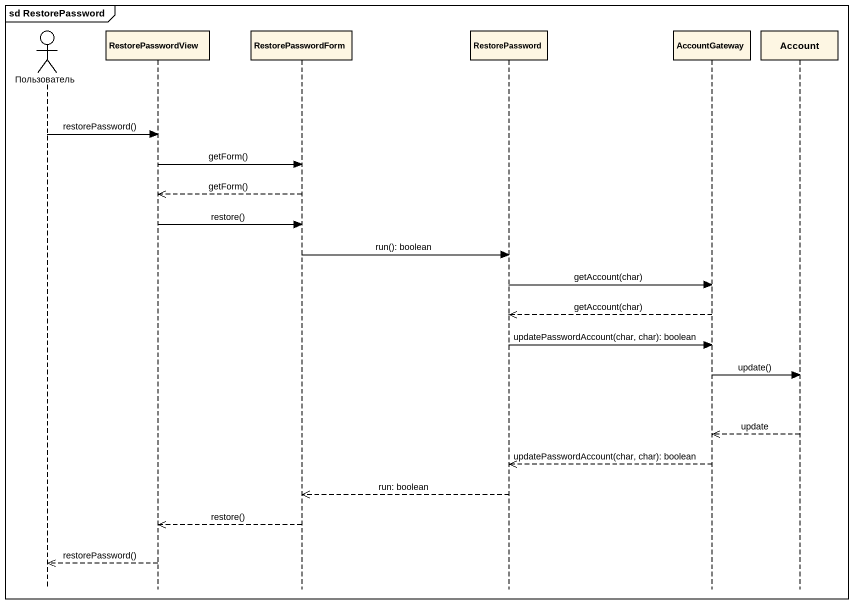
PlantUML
@startuml
mainframe sd RestorePassword
hide footbox
actor Пользователь
participant RestorePasswordView
participant RestorePasswordForm
participant RestorePassword
participant AccountGateway
participant Account

Пользователь -> RestorePasswordView : restorePassword()
RestorePasswordView -> RestorePasswordForm : getForm()
RestorePasswordForm -->> RestorePasswordView : getForm()
RestorePasswordView -> RestorePasswordForm : restore()
RestorePasswordForm -> RestorePassword : run(): boolean
RestorePassword -> AccountGateway : getAccount(char)
AccountGateway -->> RestorePassword : getAccount(char)
RestorePassword -> AccountGateway : updatePasswordAccount(char, char): boolean
AccountGateway -> Account : update()
Account -->> AccountGateway : update
AccountGateway -->> RestorePassword : updatePasswordAccount(char, char): boolean
RestorePassword -->> RestorePasswordForm : run: boolean
RestorePasswordForm -->> RestorePasswordView : restore()
RestorePasswordView -->> Пользователь : restorePassword()
@enduml
